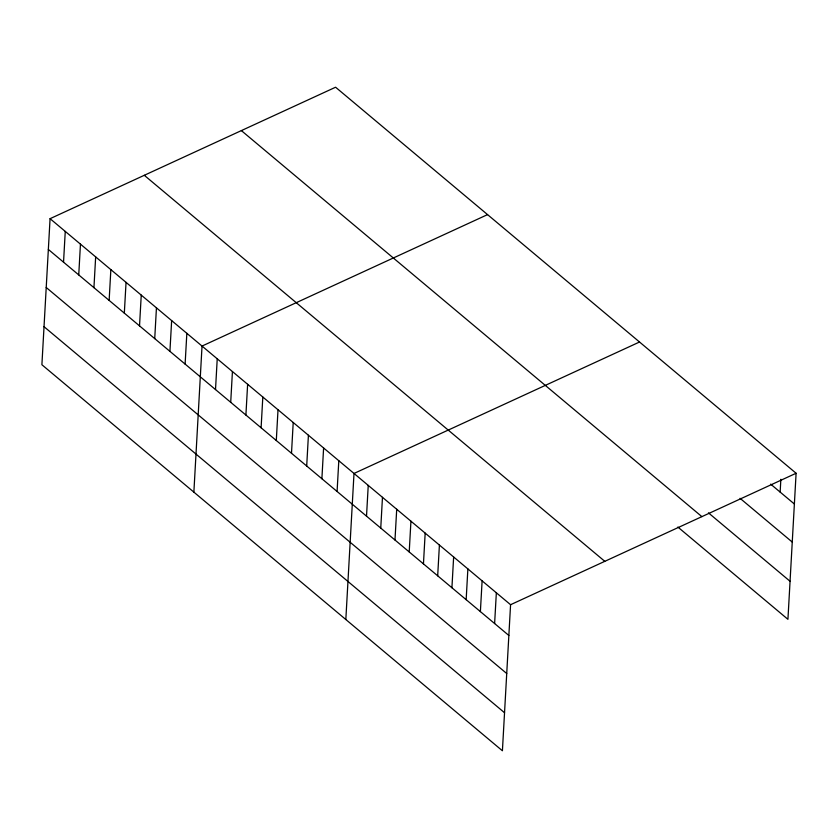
<?xml version="1.0" encoding="UTF-8"?>
<svg xmlns="http://www.w3.org/2000/svg" width="838" height="838" viewBox="0 0 838 838"><rect width="100%" height="100%" fill="white"/><g stroke="black" fill="none" stroke-linecap="round" stroke-linejoin="round"><path stroke-width="1.26" d="M50.071 218.676L41.9 364.74L502.412 750.775L510.572 604.711L50.071 218.676L335.588 87.225L796.1 473.261L787.93 619.324L677.858 527.05M63.541 262.179L65.259 231.414M78.741 274.916L80.458 244.151M93.94 287.654L95.658 256.889M109.139 300.392L110.857 269.627M124.328 313.129L126.046 282.375M139.527 325.867L141.245 295.112M154.726 338.604L156.444 307.85M169.925 351.352L171.643 320.587M185.114 364.09L186.843 333.325M193.871 492.136L202.031 346.063L487.559 214.612M215.513 389.565L217.231 358.8M230.712 402.303L232.43 371.548M245.901 415.04L247.629 384.286M261.1 427.778L262.818 397.023M276.299 440.526L278.017 409.761M291.498 453.264L293.216 422.499M306.698 466.001L308.415 435.236M321.886 478.739L323.604 447.974M337.086 491.477L338.803 460.722M345.832 619.523L354.003 473.46L639.53 342.009M366.52 516.145L368.238 485.391M380.756 528.076L382.474 497.322M394.981 540.018L396.709 509.253M409.216 551.949L410.934 521.184M423.452 563.88L425.17 533.115M437.687 575.811L439.405 545.046M451.923 587.742L453.641 556.977M466.158 599.673L467.876 568.908M480.384 611.604L482.112 580.849M494.619 623.535L496.347 592.78M780.147 492.084L780.859 479.273M510.572 604.711L796.1 473.261M770.656 484.134L794.382 504.015M740.059 498.317L792.256 542.071M708.456 512.866L790.056 581.279M241.365 130.602L701.877 516.637M144.293 175.299L604.795 561.334M48.342 249.431L508.855 635.466M46.216 287.486L506.728 673.522M44.026 326.694L504.539 712.729"/></g></svg>
